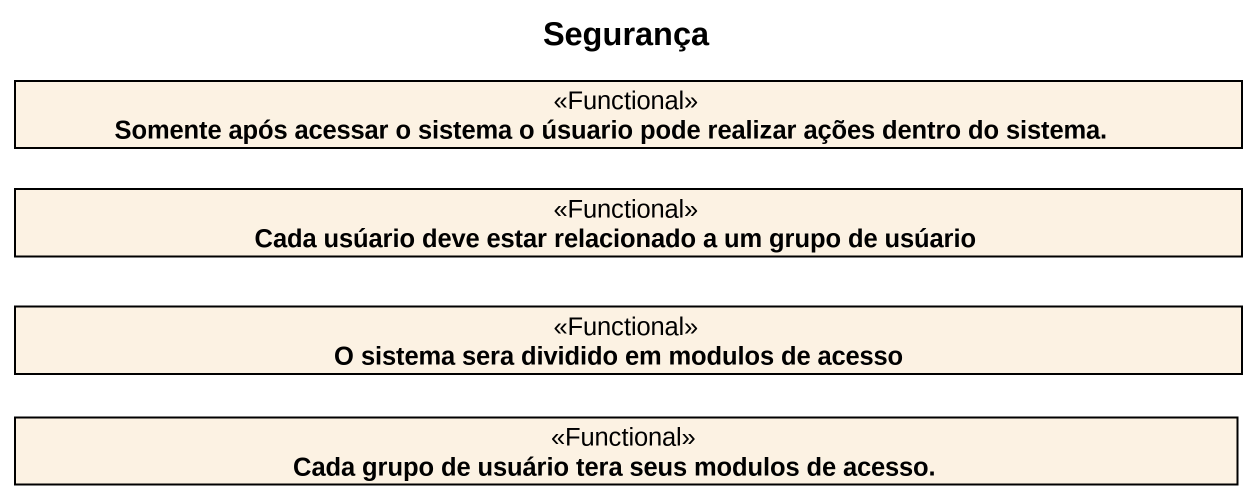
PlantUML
@startuml
title Segurança
hide circle
hide empty members
class "Somente após acessar o sistema o úsuario pode realizar ações dentro do sistema." as Somente_após_acessar_o <<Functional>>
class "Cada usúario deve estar relacionado a um grupo de usúario" as Cada_usúario_deve_estar <<Functional>>
class "O sistema sera dividido em modulos de acesso" as O_sistema_sera_dividido_em <<Functional>>
class "Cada grupo de usuário tera seus modulos de acesso." as Cada_grupo_de_usuário_tera <<Functional>>
@enduml
